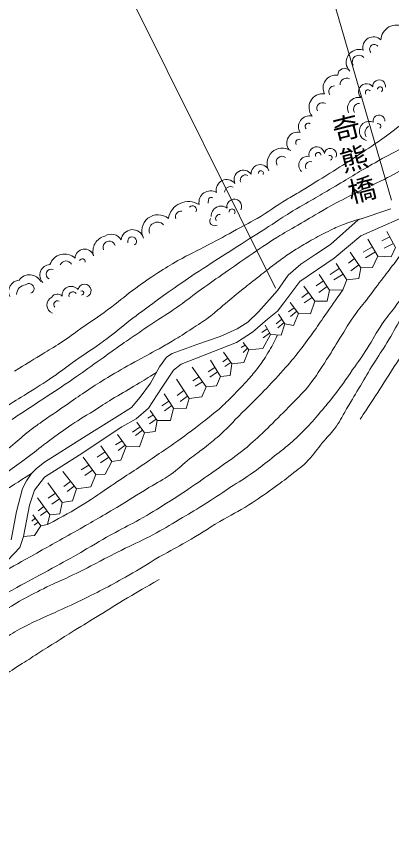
# Model space of a CAD drawing. Units: millimetres, scale not verified. Extents: x 40000 to 680000, y 20000 to 380000.
# Drawn here: x 122074 to 155776, y 242229 to 316638 of the extents above; entities that cross this region are included whole.
import ezdxf
from ezdxf.enums import TextEntityAlignment as Align

# ---------------------------------------------------------------- set-up
doc = ezdxf.new("R2010")
doc.units = ezdxf.units.MM
doc.header["$LTSCALE"] = 1000
doc.layers.add('M-BGD', color=7, linetype='Continuous', lineweight=13)
doc.layers.add('M-STR-HTXT', color=7, linetype='Continuous', lineweight=13)
doc.styles.add('ＭＳ ゴシック', font='')
doc.styles.get('ＭＳ ゴシック').set_extended_font_data('MS Gothic')

msp = doc.modelspace()

# ---------------------------------------------------------------- linework, layer by layer
at = {"layer": 'M-BGD'}
for p, q in [((156147, 295895), (155361, 297308)), ((154564, 295091), (153662, 296643)), ((154903, 296481), (155620, 296841)), ((155110, 295816), (155948, 296252)), ((153032, 294061), (152051, 295461)), ((153248, 295461), (154068, 295944)), ((153440, 294959), (154332, 295490)), ((151903, 294486), (152450, 294891)), ((150278, 293466), (151085, 294008)), ((151751, 292981), (150795, 294456)), ((152125, 293791), (152843, 294331)), ((150218, 292052), (149288, 293466)), ((150603, 292964), (151423, 293486)), ((149007, 292432), (149669, 292887)), ((147707, 291383), (148308, 291848)), ((148888, 291044), (147899, 292417)), ((149243, 291841), (150008, 292370)), ((147943, 290910), (148634, 291397)), ((146525, 290087), (147026, 290460)), ((147431, 289939), (146659, 290930)), ((146200, 289034), (145621, 289879)), ((146707, 289670), (147268, 290148)), ((144894, 288055), (144412, 288905)), ((145412, 289027), (145926, 289433)), ((145577, 288662), (146135, 289130)), ((144117, 288253), (144600, 288574)), ((144247, 287766), (144824, 288178)), ((142960, 286673), (142451, 287352)), ((142273, 286879), (142635, 287106)), ((142436, 286450), (142844, 286827)), ((140397, 284287), (139495, 285741)), ((140604, 285608), (141063, 285936)), ((141427, 285417), (140692, 286465)), ((139117, 283355), (137870, 285135)), ((139289, 284692), (139904, 285082)), ((140796, 285194), (141328, 285559)), ((139436, 284219), (140139, 284703)), ((137584, 282300), (136466, 284057)), ((137914, 283894), (138495, 284243)), ((138121, 283421), (138798, 283809)), ((136525, 282594), (137114, 283039)), ((135141, 281639), (135768, 282081)), ((136177, 281446), (135348, 282732)), ((136791, 282047), (137442, 282524)), ((135377, 281195), (136030, 281674)), ((133885, 280530), (134376, 280834)), ((134720, 280341), (134092, 281240)), ((133590, 279210), (132880, 280176)), ((134018, 280043), (134634, 280465)), ((131932, 278005), (131158, 279061)), ((132511, 279289), (133192, 279751)), ((132777, 278994), (133407, 279459)), ((130965, 278160), (131556, 278517)), ((130651, 276648), (129665, 278057)), ((131202, 277643), (131843, 278127)), ((129194, 275467), (128054, 277022)), ((129310, 277037), (130048, 277510)), ((129621, 276520), (130379, 277036)), ((127892, 275899), (128567, 276323)), ((127461, 274186), (126222, 275737)), ((128217, 275382), (128909, 275856)), ((126180, 272955), (124876, 274736)), ((126311, 274407), (126919, 274864)), ((126621, 273949), (127264, 274433)), ((125074, 271850), (123960, 273392)), ((124906, 273347), (125566, 273794)), ((125231, 272815), (125926, 273302)), ((124019, 272224), (124537, 272594)), ((124270, 270870), (123531, 271840)), ((124241, 271796), (124812, 272213)), ((123457, 271293), (123759, 271542)), ((123664, 270939), (124019, 271201))]:
    msp.add_line(p, q, dxfattribs=at)
for points in [[(146495, 293389), (147616, 294370), (148991, 295286), (150306, 296143), (152788, 298360), (155714, 299350)], [(156556, 298478), (153010, 296941), (150631, 294917), (147530, 292832)], [(122699, 269921), (123693, 269991), (124270, 270870), (124848, 270971), (125074, 271850), (125979, 271951), (126180, 272955), (127109, 273106), (127461, 274186), (128742, 274362), (129194, 275467), (130048, 275518), (130651, 276648), (131455, 276774), (131932, 278005), (133138, 277979), (133590, 279210), (134545, 279336), (134720, 280341), (135901, 280341), (136177, 281446), (137308, 281396), (137584, 282300), (138740, 282451), (139117, 283355), (140046, 283456), (140397, 284287), (141277, 284387), (141427, 285417), (142508, 285543), (142960, 286673), (144216, 286799), (144894, 288055), (145874, 288004), (146200, 289034), (146979, 288884), (147431, 289939), (148511, 289914), (148888, 291044), (149993, 291044), (150218, 292052), (151399, 292077), (151751, 292981), (152831, 293081), (153032, 294061), (154062, 294086), (154564, 295091), (155745, 295041), (156147, 295895)], [(143835, 290097), (145530, 292024), (146495, 293389)], [(147530, 292832), (146113, 290894), (145539, 290164), (144633, 289447)], [(136050, 286354), (138382, 287200), (140377, 287880), (141899, 288560), (142860, 289166), (143835, 290097)], [(144633, 289447), (143273, 288279), (141840, 287333), (136878, 285393)], [(130885, 280532), (132401, 281507), (133199, 282423), (134115, 283679), (134913, 285157), (135548, 286014), (136050, 286354)], [(136878, 285393), (136169, 284847), (135105, 283236), (133937, 281433), (132814, 280473), (131535, 279749)], [(122621, 274219), (122980, 274902), (123423, 275567), (123881, 276025), (124575, 276586), (128107, 278818), (130885, 280532)], [(131535, 279749), (127708, 277222), (124575, 275227), (123674, 274073)], [(121591, 269619), (122073, 272159), (122621, 274219)], [(123674, 274073), (123231, 272729), (122699, 269921), (122365, 268924)], [(122365, 268924), (120218, 266672), (117923, 266012), (116058, 265633)]]:
    msp.add_lwpolyline(points, dxfattribs=at)
for centre, radius, start, end in [((156216, 314482), 1387, 59.07608, 177.86176), ((154154, 313864), 952, 44.70963, 195.0084), ((154234, 313706), 424, 38.8047, 224.13071), ((152855, 312533), 1149, 70.72911, 224.61861), ((152840, 312574), 590, 41.88808, 210.69718), ((151549, 311394), 591, 34.17147, 183.63768), ((150774, 310225), 1146, 80.72811, 208.00491), ((151738, 310525), 587, 62.61358, 182.45655), ((150648, 309913), 498, 88.20263, 216.98221), ((153544, 309866), 733, 39.95543, 223.50359), ((154670, 310380), 566, 351.12402, 184.35498), ((154749, 310095), 229, 298.89643, 178.44618), ((149599, 308465), 1233, 82.41848, 218.82572), ((153672, 309821), 238, 33.72379, 218.59258), ((149561, 308413), 487, 55.62238, 210.60125), ((152825, 308384), 995, 79.14852, 204.42943), ((152902, 308299), 531, 90.74729, 212.03179), ((148404, 306735), 985, 76.17927, 212.55814), ((154653, 307252), 537, 357.46498, 190.48001), ((148307, 306762), 290, 54.33997, 230.16642), ((153778, 306338), 887, 66.97594, 254.03794), ((154109, 306181), 714, 122.35446, 209.98823), ((154592, 306783), 236, 306.24532, 118.14615), ((147315, 305286), 954, 74.33272, 220.48068), ((147473, 305308), 304, 73.7426, 213.11134), ((145970, 303435), 1379, 57.24633, 209.17385), ((149059, 304234), 695, 9.06283, 194.27472), ((149189, 304172), 246, 1.96084, 210.41757), ((150285, 304233), 551, 333.75102, 168.39969), ((145919, 303577), 502, 49.7223, 214.25213), ((148238, 303281), 795, 79.31101, 225.06816), ((148481, 303173), 435, 73.14426, 210.18906), ((150230, 303931), 222, 290.32931, 112.56617), ((143979, 302512), 825, 17.65432, 183.14034), ((142462, 302000), 836, 33.97555, 205.51422), ((142662, 301930), 476, 65.43296, 203.21896), ((144041, 302561), 222, 330.61279, 185.19769), ((140970, 301042), 948, 39.01025, 194.10614), ((141301, 300834), 525, 62.36741, 179.23548), ((139500, 299946), 1026, 57.50649, 191.48338), ((137537, 298166), 1845, 58.71991, 169.8863), ((137017, 300422), 2334, 346.37772, 356.3172), ((139586, 300089), 302, 63.56725, 142.61654), ((141646, 299558), 664, 332.65912, 191.08067), ((136880, 298648), 514, 84.42696, 200.922), ((137887, 299266), 362, 329.46457, 136.24206), ((140463, 298701), 902, 53.87179, 182.51816), ((141451, 299077), 265, 321.79152, 183.50043), ((134791, 297371), 1455, 50.26438, 206.34486), ((139871, 298261), 425, 149.40379, 302.04666), ((140353, 298474), 380, 86.82909, 208.61962), ((134743, 297416), 751, 42.63975, 201.37101), ((130356, 295529), 1419, 103.7461, 196.16103), ((130586, 296051), 1028, 29.70525, 123.50975), ((132498, 296465), 1023, 14.74372, 174.66039), ((130411, 295900), 558, 15.33982, 202.94471), ((132461, 296444), 398, 304.66914, 199.96207), ((128181, 294900), 846, 16.08646, 178.58566), ((126390, 293907), 1386, 47.01374, 161.58682), ((126525, 294113), 558, 29.68234, 158.72837), ((127977, 294606), 257, 347.99338, 156.36885), ((125113, 293399), 947, 92.34256, 224.59942), ((125204, 293477), 465, 71.02726, 244.01388), ((123229, 292272), 1156, 26.77193, 143.7721), ((122427, 291898), 1065, 97.02076, 204.10226), ((122959, 291630), 886, 94.65598, 177.39008), ((123198, 292193), 445, 289.4032, 134.19463), ((128184, 291995), 592, 288.33025, 169.92493), ((125735, 291144), 556, 38.89403, 150.32727), ((126978, 291575), 814, 40.07097, 185.75469), ((127145, 291549), 361, 35.59283, 198.59828), ((127926, 291796), 185, 270.09951, 113.43706), ((125580, 290715), 777, 114.96407, 249.75868), ((125764, 290746), 347, 66.5561, 221.20522)]:
    msp.add_arc(centre, radius, start, end, dxfattribs=at)
for points, knots in [([(144068, 298695), (145138, 299415), (145419, 299615), (146311, 300162), (146817, 300473), (147110, 300632), (147617, 300941), (148641, 301563), (149216, 301911), (150230, 302548), (151156, 303131), (151677, 303455), (152591, 304056), (153501, 304653), (154013, 304985), (154902, 305613), (156084, 306447), (156696, 306985), (157892, 307799), (158600, 308281), (158836, 308440), (159725, 309004)], [0, 0, 0, 0, 1, 1, 1, 2, 2, 2, 3, 3, 3, 4, 4, 4, 5, 5, 5, 6, 6, 6, 7, 7, 7, 7]), ([(146906, 299172), (148770, 300247), (149242, 300519), (150732, 301393), (152129, 302212), (152888, 302710), (154299, 303503), (155260, 304042), (155810, 304324), (156786, 304834), (157665, 305294), (158150, 305567), (159047, 305990), (160105, 306489), (160725, 306709), (161810, 307145), (162473, 307412), (162844, 307562), (163518, 307799), (164295, 308070), (164735, 308210), (165528, 308427), (166440, 308675), (166761, 308733), (167889, 308954)], [0, 0, 0, 0, 1, 1, 1, 2, 2, 2, 3, 3, 3, 4, 4, 4, 5, 5, 5, 6, 6, 6, 7, 7, 7, 8, 8, 8, 8]), ([(149619, 299222), (150735, 299848), (151037, 300014), (151963, 300489), (153057, 301049), (153699, 301303), (154802, 301845), (155719, 302296), (156204, 302610), (157138, 303026), (158024, 303419), (158343, 303535), (159449, 303930)], [0, 0, 0, 0, 1, 1, 1, 2, 2, 2, 3, 3, 3, 4, 4, 4, 4]), ([(132162, 289247), (133206, 290033), (133473, 290235), (134321, 290857), (135063, 291402), (135476, 291712), (136230, 292239), (137239, 292944), (137814, 293323), (138843, 293997), (139924, 294706), (140542, 295085), (141631, 295781), (142553, 296370), (143072, 296697), (143992, 297288), (145133, 298020), (145490, 298253), (146906, 299172)], [0, 0, 0, 0, 1, 1, 1, 2, 2, 2, 3, 3, 3, 4, 4, 4, 5, 5, 5, 6, 6, 6, 6]), ([(134497, 289203), (135568, 289878), (135862, 290062), (136708, 290656), (137499, 291213), (137907, 291573), (138692, 292139), (139516, 292732), (139994, 293041), (140827, 293621), (141672, 294208), (142138, 294547), (142988, 295128), (143952, 295787), (144487, 296164), (145475, 296786), (146196, 297241), (146623, 297459), (147359, 297891), (148242, 298410), (148518, 298573), (149619, 299222)], [0, 0, 0, 0, 1, 1, 1, 2, 2, 2, 3, 3, 3, 4, 4, 4, 5, 5, 5, 6, 6, 6, 7, 7, 7, 7]), ([(149400, 281105), (149978, 281765), (150133, 281956), (150580, 282520), (151293, 283418), (151629, 283968), (152288, 284906), (152803, 285639), (153111, 286037), (153595, 286790), (154146, 287650), (154380, 288179), (154951, 289026), (155370, 289647), (155667, 289951), (156107, 290558), (156546, 291164), (156734, 291545), (157187, 292141), (157507, 292562), (157738, 292756), (158066, 293171), (158449, 293656), (158609, 293969), (158995, 294452), (159640, 295258), (160062, 295659), (160761, 296419), (161165, 296858), (161370, 297128), (161816, 297524), (162374, 298019), (162737, 298240), (163374, 298629), (164024, 299027), (164279, 299144), (165106, 299526)], [0, 0, 0, 0, 1, 1, 1, 2, 2, 2, 3, 3, 3, 4, 4, 4, 5, 5, 5, 6, 6, 6, 7, 7, 7, 8, 8, 8, 9, 9, 9, 10, 10, 10, 11, 11, 11, 12, 12, 12, 12]), ([(127862, 288612), (129205, 289524), (129570, 289766), (130628, 290556), (131486, 291196), (131923, 291611), (132789, 292239), (133549, 292790), (133986, 293084), (134773, 293596), (135468, 294046), (135862, 294293), (136582, 294701), (137621, 295289), (138240, 295549), (139295, 296108), (140300, 296640), (140858, 296947), (141857, 297489), (142722, 297958), (142993, 298106), (144068, 298695)], [0, 0, 0, 0, 1, 1, 1, 2, 2, 2, 3, 3, 3, 4, 4, 4, 5, 5, 5, 6, 6, 6, 7, 7, 7, 7]), ([(137954, 288656), (138723, 289152), (138951, 289288), (139546, 289752), (139980, 290090), (140204, 290304), (140626, 290656), (141263, 291188), (141616, 291490), (142259, 292013), (142823, 292471), (143145, 292720), (143716, 293168), (144244, 293583), (144538, 293818), (145073, 294224), (145520, 294562), (145767, 294758), (146228, 295078), (146671, 295385), (146925, 295549), (147384, 295831), (147915, 296159), (148219, 296333), (148765, 296635), (149357, 296962), (149690, 297144), (150298, 297439), (150780, 297673), (151053, 297800), (151554, 297992), (152168, 298227), (152398, 298282), (153164, 298487)], [0, 0, 0, 0, 1, 1, 1, 2, 2, 2, 3, 3, 3, 4, 4, 4, 5, 5, 5, 6, 6, 6, 7, 7, 7, 8, 8, 8, 9, 9, 9, 10, 10, 10, 11, 11, 11, 11]), ([(151736, 281381), (152345, 282386), (152499, 282640), (152984, 283449), (153448, 284223), (153691, 284666), (154165, 285434), (154623, 286177), (154916, 286571), (155371, 287318), (155878, 288151), (156116, 288646), (156627, 289478), (157061, 290185), (157295, 290589), (157782, 291262), (158229, 291878), (158515, 292197), (158988, 292794), (159339, 293237), (159509, 293509), (159892, 293924), (160302, 294368), (160574, 294574), (161023, 294979), (161580, 295483), (161771, 295639), (162480, 296235)], [0, 0, 0, 0, 1, 1, 1, 2, 2, 2, 3, 3, 3, 4, 4, 4, 5, 5, 5, 6, 6, 6, 7, 7, 7, 8, 8, 8, 9, 9, 9, 9]), ([(152950, 280439), (153417, 281131), (153535, 281310), (153905, 281871), (154554, 282855), (154903, 283415), (155538, 284408), (156257, 285534), (156665, 286162), (157372, 287297), (157669, 287776), (157831, 288047), (158125, 288528), (158498, 289136), (158662, 289507), (159080, 290085), (159520, 290694), (159859, 290961), (160336, 291542), (160628, 291899), (160765, 292121), (161064, 292472), (161389, 292852), (161575, 293064), (161943, 293401), (162371, 293792), (162634, 293986), (163099, 294331), (163604, 294705), (163893, 294908), (164430, 295235), (164865, 295500), (165127, 295617), (165586, 295838), (166283, 296174), (166541, 296260), (167420, 296591)], [0, 0, 0, 0, 1, 1, 1, 2, 2, 2, 3, 3, 3, 4, 4, 4, 5, 5, 5, 6, 6, 6, 7, 7, 7, 8, 8, 8, 9, 9, 9, 10, 10, 10, 11, 11, 11, 12, 12, 12, 12]), ([(145330, 280326), (146090, 281071), (146291, 281269), (146887, 281892), (147488, 282518), (147860, 282841), (148395, 283524), (149060, 284375), (149365, 284904), (149952, 285810), (150355, 286432), (150564, 286791), (150957, 287418), (151505, 288292), (151780, 288803), (152364, 289654), (152783, 290266), (153069, 290571), (153519, 291161), (154050, 291857), (154345, 292248), (154876, 292945), (155317, 293524), (155566, 293846), (156006, 294427), (156457, 295022), (156598, 295210), (157156, 295954)], [0, 0, 0, 0, 1, 1, 1, 2, 2, 2, 3, 3, 3, 4, 4, 4, 5, 5, 5, 6, 6, 6, 7, 7, 7, 8, 8, 8, 9, 9, 9, 9]), ([(142014, 280703), (143031, 281690), (143300, 281948), (144099, 282771), (144786, 283478), (145173, 283872), (145832, 284605), (146461, 285303), (146804, 285704), (147390, 286438), (147923, 287107), (148197, 287502), (148696, 288197), (149136, 288809), (149370, 289161), (149801, 289779), (150427, 290676), (150621, 290957), (151399, 292077)], [0, 0, 0, 0, 1, 1, 1, 2, 2, 2, 3, 3, 3, 4, 4, 4, 5, 5, 5, 6, 6, 6, 6]), ([(120861, 281440), (121923, 282078), (122198, 282244), (123045, 282775), (123947, 283341), (124457, 283650), (125335, 284253), (126139, 284805), (126563, 285152), (127360, 285716), (128345, 286413), (128931, 286756), (129901, 287474), (130803, 288142), (131097, 288378), (132162, 289247)], [0, 0, 0, 0, 1, 1, 1, 2, 2, 2, 3, 3, 3, 4, 4, 4, 5, 5, 5, 5]), ([(121665, 280435), (123014, 281321), (123354, 281543), (124434, 282258), (125503, 282965), (126111, 283349), (127167, 284075), (128014, 284657), (128473, 285003), (129310, 285597), (130100, 286158), (130541, 286475), (131334, 287031), (132562, 287891), (132957, 288156), (134497, 289203)], [0, 0, 0, 0, 1, 1, 1, 2, 2, 2, 3, 3, 3, 4, 4, 4, 5, 5, 5, 5]), ([(121894, 284762), (123013, 285459), (123295, 285636), (124197, 286188), (124831, 286577), (125198, 286776), (125823, 287178), (126641, 287706), (126903, 287907), (127862, 288612)], [0, 0, 0, 0, 1, 1, 1, 2, 2, 2, 3, 3, 3, 3]), ([(124378, 280234), (125535, 281034), (125825, 281235), (126754, 281874), (127417, 282330), (127781, 282597), (128453, 283041), (129154, 283504), (129552, 283757), (130271, 284194), (131206, 284761), (131739, 285064), (132694, 285597), (133542, 286071), (134034, 286304), (134881, 286780), (135352, 287044), (135614, 287197), (136078, 287474), (136822, 287918), (137057, 288076), (137954, 288656)], [0, 0, 0, 0, 1, 1, 1, 2, 2, 2, 3, 3, 3, 4, 4, 4, 5, 5, 5, 6, 6, 6, 7, 7, 7, 7]), ([(140281, 281356), (140869, 281906), (141026, 282055), (141487, 282520), (141990, 283027), (142267, 283317), (142743, 283851), (143136, 284293), (143365, 284535), (143722, 285007), (144123, 285536), (144333, 285845), (144677, 286413), (145046, 287021), (145154, 287250), (145530, 288022)], [0, 0, 0, 0, 1, 1, 1, 2, 2, 2, 3, 3, 3, 4, 4, 4, 5, 5, 5, 5]), ([(129076, 281239), (129945, 281804), (130175, 281952), (130891, 282391), (131668, 282867), (132122, 283101), (132901, 283573), (133585, 283987), (133803, 284124), (134640, 284653)], [0, 0, 0, 0, 1, 1, 1, 2, 2, 2, 3, 3, 3, 3]), ([(124848, 270971), (126441, 271823), (126893, 272053), (128148, 272840), (129118, 273449), (129632, 273837), (130585, 274473), (132015, 275428), (132832, 275940), (134252, 276910), (135498, 277760), (136206, 278222), (137417, 279120), (138558, 279965), (138927, 280261), (140281, 281356)], [0, 0, 0, 0, 1, 1, 1, 2, 2, 2, 3, 3, 3, 4, 4, 4, 5, 5, 5, 5]), ([(134895, 268081), (136081, 268709), (136396, 268882), (137342, 269424), (138538, 270109), (139170, 270556), (140356, 271257), (141359, 271850), (141954, 272125), (142944, 272740), (143813, 273279), (144271, 273627), (145104, 274222), (145772, 274698), (146145, 274968), (146787, 275478), (147392, 275958), (147759, 276202), (148294, 276759), (148846, 277332), (149067, 277730), (149576, 278341), (149990, 278839), (150268, 279079), (150656, 279597), (151144, 280249), (151280, 280529), (151736, 281381)], [0, 0, 0, 0, 1, 1, 1, 2, 2, 2, 3, 3, 3, 4, 4, 4, 5, 5, 5, 6, 6, 6, 7, 7, 7, 8, 8, 8, 9, 9, 9, 9]), ([(107015, 267214), (108304, 267956), (108636, 268146), (109683, 268729), (110757, 269327), (111381, 269622), (112446, 270236), (113213, 270678), (113623, 270958), (114380, 271417), (115046, 271821), (115418, 272051), (116088, 272447), (116762, 272845), (117150, 273050), (117822, 273452), (118612, 273924), (119068, 274168), (119831, 274683), (120373, 275048), (120658, 275280), (121188, 275662), (121894, 276173), (122299, 276446), (122996, 276969), (123691, 277489), (124059, 277807), (124755, 278325), (125521, 278896), (125950, 279219), (126739, 279757), (127632, 280366), (127944, 280551), (129076, 281239)], [0, 0, 0, 0, 1, 1, 1, 2, 2, 2, 3, 3, 3, 4, 4, 4, 5, 5, 5, 6, 6, 6, 7, 7, 7, 8, 8, 8, 9, 9, 9, 10, 10, 10, 11, 11, 11, 11]), ([(120088, 266294), (121678, 267181), (122076, 267404), (123350, 268117), (124872, 268970), (125727, 269441), (127244, 270303), (128749, 271158), (129598, 271629), (131087, 272513), (132227, 273190), (132845, 273605), (133976, 274297), (134750, 274770), (135218, 274982), (135960, 275503), (136565, 275927), (136839, 276248), (137417, 276709), (138015, 277184), (138378, 277414), (138975, 277889), (139493, 278302), (139786, 278530), (140281, 278969), (140998, 279604), (141219, 279858), (142014, 280703)], [0, 0, 0, 0, 1, 1, 1, 2, 2, 2, 3, 3, 3, 4, 4, 4, 5, 5, 5, 6, 6, 6, 7, 7, 7, 8, 8, 8, 9, 9, 9, 9]), ([(129143, 267453), (130442, 268137), (130780, 268316), (131841, 268846), (132807, 269328), (133374, 269545), (134328, 270052), (135271, 270553), (135768, 270891), (136689, 271433), (137534, 271931), (138018, 272194), (138849, 272714), (139804, 273313), (140318, 273679), (141261, 274297), (142085, 274837), (142568, 275108), (143371, 275679), (144038, 276152), (144386, 276453), (145029, 276960), (145681, 277474), (146062, 277744), (146687, 278291), (147215, 278753), (147502, 279022), (147993, 279522), (148573, 280112), (148754, 280335), (149400, 281105)], [0, 0, 0, 0, 1, 1, 1, 2, 2, 2, 3, 3, 3, 4, 4, 4, 5, 5, 5, 6, 6, 6, 7, 7, 7, 8, 8, 8, 9, 9, 9, 10, 10, 10, 10]), ([(104902, 267820), (105752, 268364), (105973, 268505), (106668, 268930), (107389, 269371), (107819, 269574), (108527, 270035), (109093, 270404), (109359, 270687), (109934, 271040), (110454, 271360), (110771, 271493), (111316, 271769), (111938, 272084), (112292, 272251), (112923, 272548), (113587, 272859), (113980, 272990), (114631, 273326), (115213, 273626), (115522, 273826), (116088, 274155), (116788, 274562), (117202, 274756), (117872, 275210), (118353, 275536), (118586, 275768), (119053, 276115), (119470, 276425), (119717, 276581), (120133, 276893), (120770, 277372), (121123, 277646), (121740, 278149), (122329, 278629), (122620, 278944), (123223, 279405), (123664, 279743), (123819, 279855), (124378, 280234)], [0, 0, 0, 0, 1, 1, 1, 2, 2, 2, 3, 3, 3, 4, 4, 4, 5, 5, 5, 6, 6, 6, 7, 7, 7, 8, 8, 8, 9, 9, 9, 10, 10, 10, 11, 11, 11, 12, 12, 12, 13, 13, 13, 13]), ([(127862, 268483), (129347, 269365), (129736, 269603), (130961, 270278), (131800, 270739), (132290, 270960), (133122, 271433), (134086, 271981), (134620, 272300), (135558, 272890), (136584, 273535), (137144, 273918), (138146, 274598), (138997, 275176), (139466, 275511), (140306, 276106), (141046, 276630), (141476, 276903), (142190, 277462), (142809, 277947), (143139, 278241), (143723, 278768), (144371, 279355), (144577, 279566), (145330, 280326)], [0, 0, 0, 0, 1, 1, 1, 2, 2, 2, 3, 3, 3, 4, 4, 4, 5, 5, 5, 6, 6, 6, 7, 7, 7, 8, 8, 8, 8]), ([(108901, 266659), (110207, 267260), (110582, 267428), (111617, 268001), (112561, 268523), (113063, 268862), (113978, 269433), (114641, 269846), (115005, 270090), (115661, 270513), (116329, 270943), (116705, 271182), (117370, 271618), (118630, 272445), (119321, 272932), (120585, 273753), (121688, 274470), (122042, 274695), (123423, 275567)], [0, 0, 0, 0, 1, 1, 1, 2, 2, 2, 3, 3, 3, 4, 4, 4, 5, 5, 5, 6, 6, 6, 6]), ([(107615, 252556), (108927, 253254), (109277, 253458), (110328, 254064), (112472, 255299), (113626, 256073), (115678, 257455), (116713, 258151), (117224, 258644), (118291, 259289), (119347, 259927), (119979, 260215), (121054, 260821), (121743, 261209), (122112, 261459), (122813, 261826), (123827, 262358), (124436, 262575), (125475, 263057), (126427, 263498), (126973, 263718), (127912, 264187), (129589, 265024), (130534, 265486), (132157, 266423), (133240, 267048), (133601, 267263), (134895, 268081)], [0, 0, 0, 0, 1, 1, 1, 2, 2, 2, 3, 3, 3, 4, 4, 4, 5, 5, 5, 6, 6, 6, 7, 7, 7, 8, 8, 8, 9, 9, 9, 9]), ([(110677, 258849), (111971, 259549), (112307, 259733), (113342, 260319), (114609, 261035), (115299, 261472), (116558, 262203), (117546, 262776), (118100, 263097), (119095, 263660), (120257, 264317), (120913, 264676), (122084, 265317), (123170, 265913), (123786, 266230), (124872, 266825), (126044, 267466), (126412, 267672), (127862, 268483)], [0, 0, 0, 0, 1, 1, 1, 2, 2, 2, 3, 3, 3, 4, 4, 4, 5, 5, 5, 6, 6, 6, 6]), ([(113164, 258774), (114076, 259267), (114327, 259402), (115050, 259841), (115760, 260272), (116127, 260562), (116834, 260997), (117616, 261478), (118062, 261737), (118869, 262177), (119554, 262552), (119967, 262706), (120652, 263082), (121431, 263509), (121834, 263808), (122612, 264237), (123453, 264702), (123934, 264946), (124797, 265368), (125582, 265751), (126043, 265922), (126832, 266297), (127743, 266731), (128035, 266883), (129143, 267453)], [0, 0, 0, 0, 1, 1, 1, 2, 2, 2, 3, 3, 3, 4, 4, 4, 5, 5, 5, 6, 6, 6, 7, 7, 7, 8, 8, 8, 8])]:
    msp.add_open_spline(points, degree=3, knots=knots, dxfattribs=at)
at = {"layer": 'M-STR-HTXT'}
for p, q in [((145737, 334858), (155773, 300126)), ((129240, 324649), (145355, 292223))]:
    msp.add_line(p, q, dxfattribs=at)
msp.add_open_spline([(91227, 238191), (92345, 238775), (92651, 238928), (93538, 239447), (94203, 239836), (94592, 240032), (95221, 240477), (95632, 240767), (95824, 240979), (96226, 241281), (96888, 241776), (97307, 241986), (97984, 242461), (98450, 242788), (98717, 242964), (99165, 243315), (99669, 243711), (99929, 243960), (100421, 244370), (100978, 244834), (101295, 245088), (101853, 245551), (102276, 245903), (102504, 246111), (102933, 246455), (103271, 246727), (103466, 246873), (103812, 247134), (104182, 247412), (104389, 247569), (104767, 247837), (105302, 248216), (105588, 248451), (106148, 248792), (107981, 249904), (109164, 250246), (111031, 251300), (111855, 251765), (112314, 252030), (113116, 252531), (114254, 253242), (114876, 253665), (116005, 254390), (116770, 254882), (117193, 255166), (117964, 255646), (118991, 256286), (119600, 256589), (120627, 257229), (121302, 257649), (121667, 257905), (122335, 258334), (122981, 258749), (123345, 258978), (123993, 259389), (125267, 260197), (125979, 260651), (127259, 261449), (128118, 261985), (128606, 262276), (129469, 262805), (130480, 263424), (131040, 263779), (132057, 264388), (133158, 265048), (133515, 265252), (134895, 266046)], degree=3, knots=[0, 0, 0, 0, 1, 1, 1, 2, 2, 2, 3, 3, 3, 4, 4, 4, 5, 5, 5, 6, 6, 6, 7, 7, 7, 8, 8, 8, 9, 9, 9, 10, 10, 10, 11, 11, 11, 12, 12, 12, 13, 13, 13, 14, 14, 14, 15, 15, 15, 16, 16, 16, 17, 17, 17, 18, 18, 18, 19, 19, 19, 20, 20, 20, 21, 21, 21, 22, 22, 22, 22], dxfattribs=at)

# ---------------------------------------------------------------- texts
at = {"layer": 'M-BGD', "style": 'ＭＳ ゴシック'}
for s, p in [('奇', (152079, 305200)), ('熊', (152778, 302442)), ('橋', (153485, 299650))]:
    msp.add_text(s, height=1833, rotation=14.214, dxfattribs=at).set_placement(p, align=Align.BOTTOM_CENTER)

doc.saveas('drawing.dxf')
